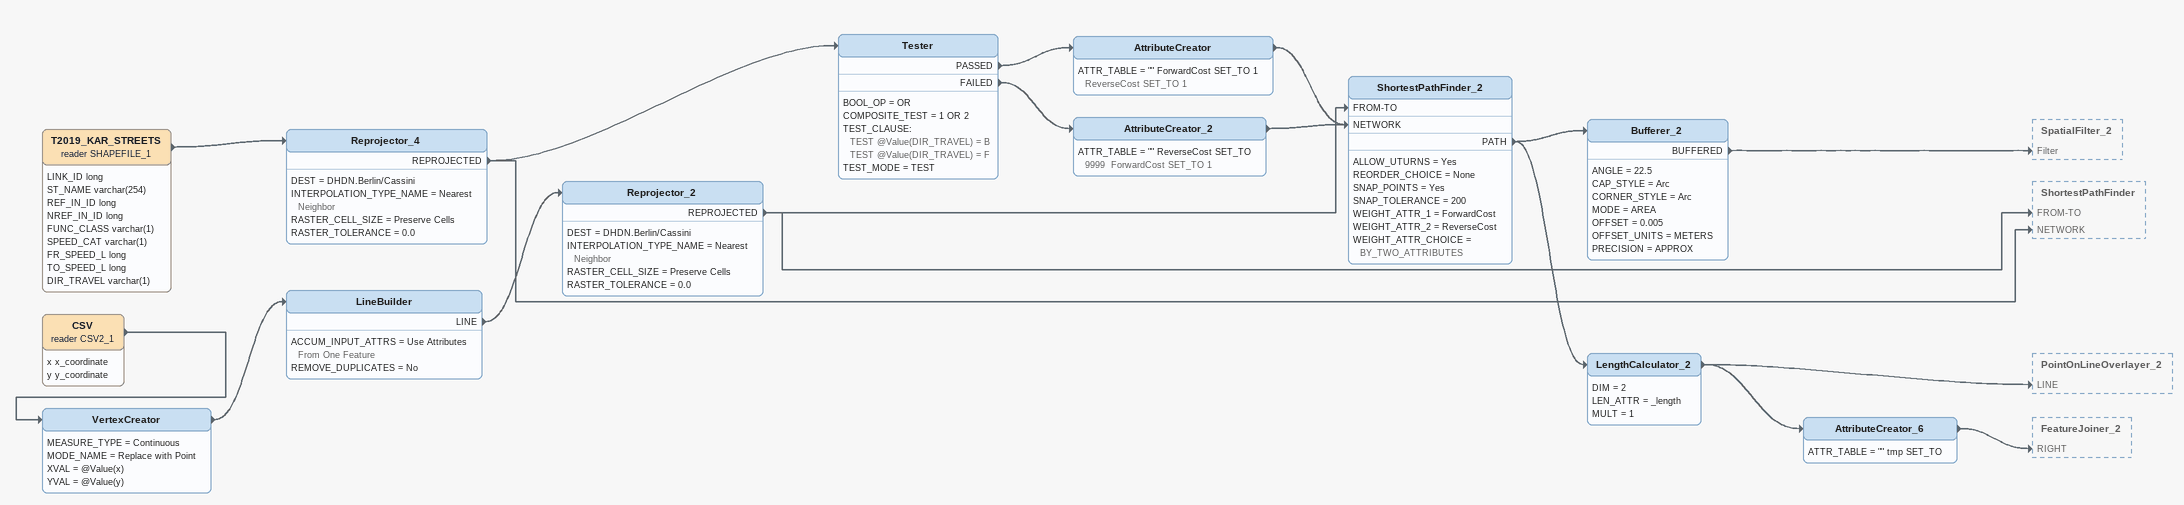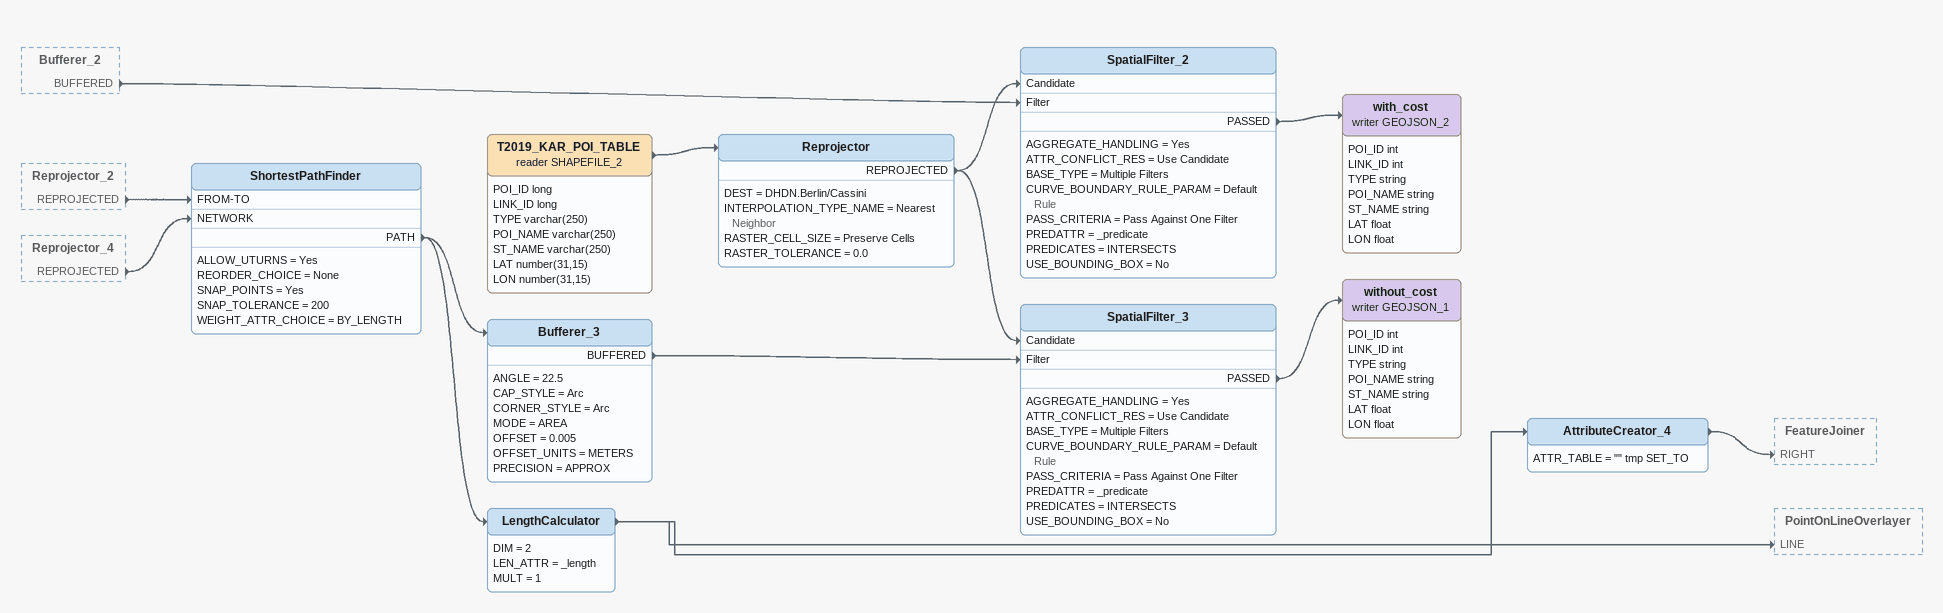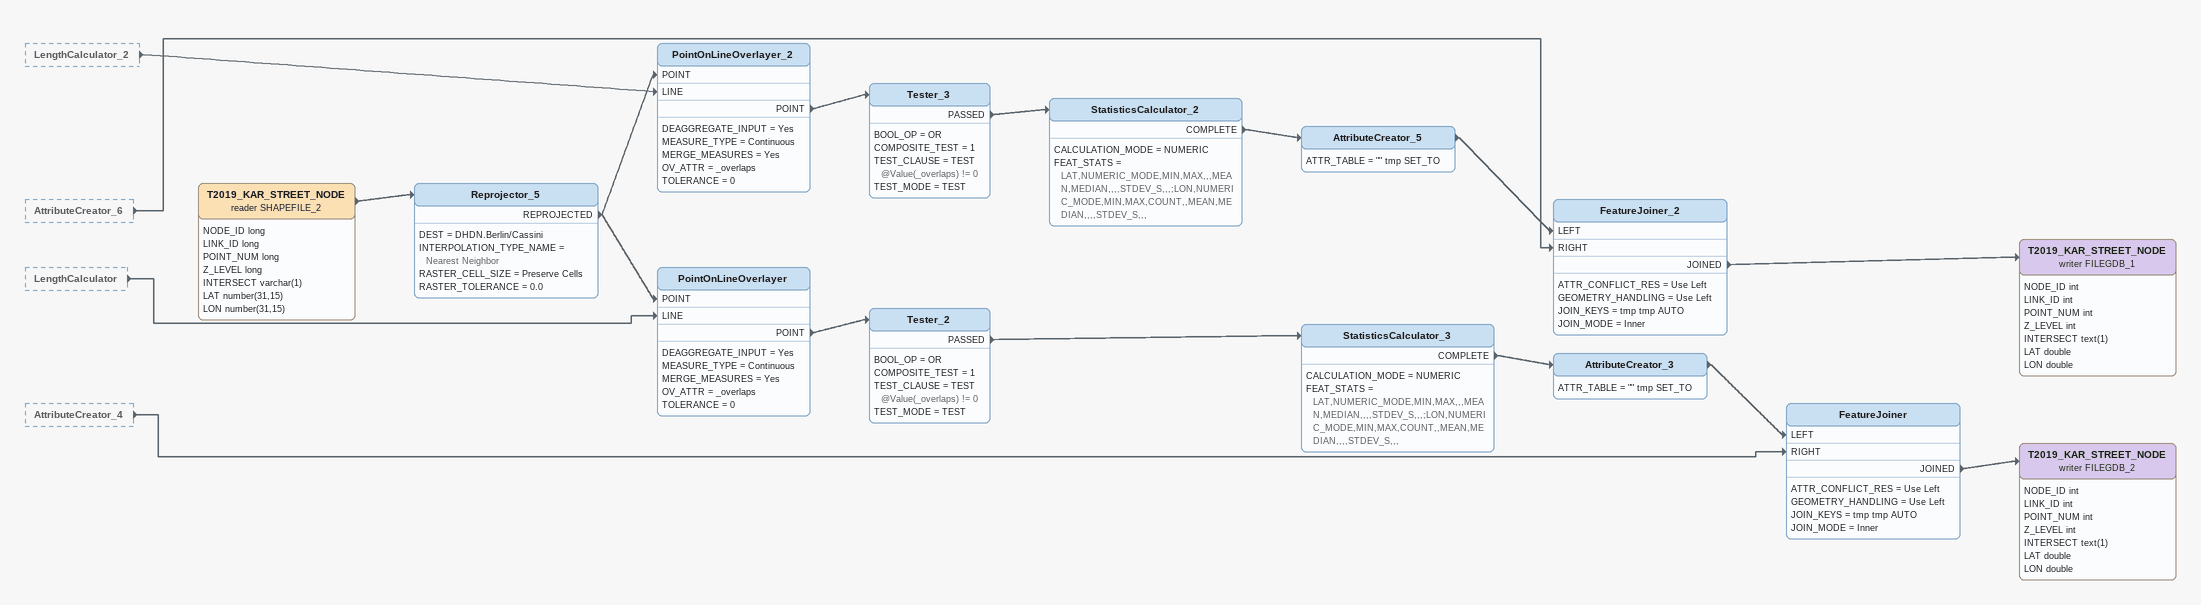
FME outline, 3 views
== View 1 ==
T2019_KAR_STREETS (reader SHAPEFILE_1)
    attributes: LINK_ID long, ST_NAME varchar(254), REF_IN_ID long, NREF_IN_ID long, FUNC_CLASS varchar(1), SPEED_CAT varchar(1), FR_SPEED_L long, TO_SPEED_L long, DIR_TRAVEL varchar(1)
    -> Reprojector_4
Reprojector_4
    DEST = DHDN.Berlin/Cassini
    INTERPOLATION_TYPE_NAME = Nearest Neighbor
    RASTER_CELL_SIZE = Preserve Cells
    RASTER_TOLERANCE = 0.0
    REPROJECTED -> ShortestPathFinder [NETWORK]
    REPROJECTED -> Tester
Tester
    BOOL_OP = OR
    COMPOSITE_TEST = 1 OR 2
    TEST_CLAUSE:
      TEST @Value(DIR_TRAVEL) = B
      TEST @Value(DIR_TRAVEL) = F
    TEST_MODE = TEST
    PASSED -> AttributeCreator
    FAILED -> AttributeCreator_2
AttributeCreator
    ATTR_TABLE = "" ForwardCost SET_TO 1  ReverseCost SET_TO 1
    -> ShortestPathFinder_2 [NETWORK]
AttributeCreator_2
    ATTR_TABLE = "" ReverseCost SET_TO 9999  ForwardCost SET_TO 1
    -> ShortestPathFinder_2 [NETWORK]
CSV (reader CSV2_1)
    attributes: x x_coordinate, y y_coordinate
    -> VertexCreator
VertexCreator
    MEASURE_TYPE = Continuous
    MODE_NAME = Replace with Point
    XVAL = @Value(x)
    YVAL = @Value(y)
    -> LineBuilder
LineBuilder
    ACCUM_INPUT_ATTRS = Use Attributes From One Feature
    REMOVE_DUPLICATES = No
    LINE -> Reprojector_2
Reprojector_2
    DEST = DHDN.Berlin/Cassini
    INTERPOLATION_TYPE_NAME = Nearest Neighbor
    RASTER_CELL_SIZE = Preserve Cells
    RASTER_TOLERANCE = 0.0
    REPROJECTED -> ShortestPathFinder [FROM-TO]
    REPROJECTED -> ShortestPathFinder_2 [FROM-TO]
ShortestPathFinder_2
    ALLOW_UTURNS = Yes
    REORDER_CHOICE = None
    SNAP_POINTS = Yes
    SNAP_TOLERANCE = 200
    WEIGHT_ATTR_1 = ForwardCost
    WEIGHT_ATTR_2 = ReverseCost
    WEIGHT_ATTR_CHOICE = BY_TWO_ATTRIBUTES
    PATH -> Bufferer_2
    PATH -> LengthCalculator_2
Bufferer_2
    ANGLE = 22.5
    CAP_STYLE = Arc
    CORNER_STYLE = Arc
    MODE = AREA
    OFFSET = 0.005
    OFFSET_UNITS = METERS
    PRECISION = APPROX
    BUFFERED -> SpatialFilter_2 [Filter]
LengthCalculator_2
    DIM = 2
    LEN_ATTR = _length
    MULT = 1
    -> PointOnLineOverlayer_2 [LINE]
    -> AttributeCreator_6
AttributeCreator_6
    ATTR_TABLE = "" tmp SET_TO
    -> FeatureJoiner_2 [RIGHT]

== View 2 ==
Bufferer_2 [outside]
    BUFFERED -> SpatialFilter_2 [Filter]
Reprojector_2 [outside]
    REPROJECTED -> ShortestPathFinder [FROM-TO]
Reprojector_4 [outside]
    REPROJECTED -> ShortestPathFinder [NETWORK]
ShortestPathFinder
    ALLOW_UTURNS = Yes
    REORDER_CHOICE = None
    SNAP_POINTS = Yes
    SNAP_TOLERANCE = 200
    WEIGHT_ATTR_CHOICE = BY_LENGTH
    PATH -> Bufferer_3
    PATH -> LengthCalculator
Bufferer_3
    ANGLE = 22.5
    CAP_STYLE = Arc
    CORNER_STYLE = Arc
    MODE = AREA
    OFFSET = 0.005
    OFFSET_UNITS = METERS
    PRECISION = APPROX
    BUFFERED -> SpatialFilter_3 [Filter]
LengthCalculator
    DIM = 2
    LEN_ATTR = _length
    MULT = 1
    -> PointOnLineOverlayer [LINE]
    -> AttributeCreator_4
AttributeCreator_4
    ATTR_TABLE = "" tmp SET_TO
    -> FeatureJoiner [RIGHT]
T2019_KAR_POI_TABLE (reader SHAPEFILE_2)
    attributes: POI_ID long, LINK_ID long, TYPE varchar(250), POI_NAME varchar(250), ST_NAME varchar(250), LAT number(31,15), LON number(31,15)
    -> Reprojector
Reprojector
    DEST = DHDN.Berlin/Cassini
    INTERPOLATION_TYPE_NAME = Nearest Neighbor
    RASTER_CELL_SIZE = Preserve Cells
    RASTER_TOLERANCE = 0.0
    REPROJECTED -> SpatialFilter_2 [Candidate]
    REPROJECTED -> SpatialFilter_3 [Candidate]
SpatialFilter_2
    AGGREGATE_HANDLING = Yes
    ATTR_CONFLICT_RES = Use Candidate
    BASE_TYPE = Multiple Filters
    CURVE_BOUNDARY_RULE_PARAM = Default Rule
    PASS_CRITERIA = Pass Against One Filter
    PREDATTR = _predicate
    PREDICATES = INTERSECTS
    USE_BOUNDING_BOX = No
    PASSED -> with_cost (writer GEOJSON_2)
with_cost (writer GEOJSON_2)
    attributes: POI_ID int, LINK_ID int, TYPE string, POI_NAME string, ST_NAME string, LAT float, LON float
SpatialFilter_3
    AGGREGATE_HANDLING = Yes
    ATTR_CONFLICT_RES = Use Candidate
    BASE_TYPE = Multiple Filters
    CURVE_BOUNDARY_RULE_PARAM = Default Rule
    PASS_CRITERIA = Pass Against One Filter
    PREDATTR = _predicate
    PREDICATES = INTERSECTS
    USE_BOUNDING_BOX = No
    PASSED -> without_cost (writer GEOJSON_1)
without_cost (writer GEOJSON_1)
    attributes: POI_ID int, LINK_ID int, TYPE string, POI_NAME string, ST_NAME string, LAT float, LON float

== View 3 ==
LengthCalculator_2 [outside]
    -> PointOnLineOverlayer_2 [LINE]
AttributeCreator_6 [outside]
    -> FeatureJoiner_2 [RIGHT]
LengthCalculator [outside]
    -> PointOnLineOverlayer [LINE]
AttributeCreator_4 [outside]
    -> FeatureJoiner [RIGHT]
T2019_KAR_STREET_NODE (reader SHAPEFILE_2)
    attributes: NODE_ID long, LINK_ID long, POINT_NUM long, Z_LEVEL long, INTERSECT varchar(1), LAT number(31,15), LON number(31,15)
    -> Reprojector_5
Reprojector_5
    DEST = DHDN.Berlin/Cassini
    INTERPOLATION_TYPE_NAME = Nearest Neighbor
    RASTER_CELL_SIZE = Preserve Cells
    RASTER_TOLERANCE = 0.0
    REPROJECTED -> PointOnLineOverlayer [POINT]
    REPROJECTED -> PointOnLineOverlayer_2 [POINT]
PointOnLineOverlayer_2
    DEAGGREGATE_INPUT = Yes
    MEASURE_TYPE = Continuous
    MERGE_MEASURES = Yes
    OV_ATTR = _overlaps
    TOLERANCE = 0
    POINT -> Tester_3
Tester_3
    BOOL_OP = OR
    COMPOSITE_TEST = 1
    TEST_CLAUSE = TEST @Value(_overlaps) != 0
    TEST_MODE = TEST
    PASSED -> StatisticsCalculator_2
StatisticsCalculator_2
    CALCULATION_MODE = NUMERIC
    FEAT_STATS = LAT,NUMERIC_MODE,MIN,MAX,,,MEAN,MEDIAN,,,,STDEV_S,,,;LON,NUMERIC_MODE,MIN,MAX,COUNT,,MEAN,MEDIAN,,,,STDEV_S,,,
    COMPLETE -> AttributeCreator_5
AttributeCreator_5
    ATTR_TABLE = "" tmp SET_TO
    -> FeatureJoiner_2 [LEFT]
FeatureJoiner_2
    ATTR_CONFLICT_RES = Use Left
    GEOMETRY_HANDLING = Use Left
    JOIN_KEYS = tmp tmp AUTO
    JOIN_MODE = Inner
    JOINED -> T2019_KAR_STREET_NODE (writer FILEGDB_1)
T2019_KAR_STREET_NODE (writer FILEGDB_1)
    attributes: NODE_ID int, LINK_ID int, POINT_NUM int, Z_LEVEL int, INTERSECT text(1), LAT double, LON double
PointOnLineOverlayer
    DEAGGREGATE_INPUT = Yes
    MEASURE_TYPE = Continuous
    MERGE_MEASURES = Yes
    OV_ATTR = _overlaps
    TOLERANCE = 0
    POINT -> Tester_2
Tester_2
    BOOL_OP = OR
    COMPOSITE_TEST = 1
    TEST_CLAUSE = TEST @Value(_overlaps) != 0
    TEST_MODE = TEST
    PASSED -> StatisticsCalculator_3
StatisticsCalculator_3
    CALCULATION_MODE = NUMERIC
    FEAT_STATS = LAT,NUMERIC_MODE,MIN,MAX,,,MEAN,MEDIAN,,,,STDEV_S,,,;LON,NUMERIC_MODE,MIN,MAX,COUNT,,MEAN,MEDIAN,,,,STDEV_S,,,
    COMPLETE -> AttributeCreator_3
AttributeCreator_3
    ATTR_TABLE = "" tmp SET_TO
    -> FeatureJoiner [LEFT]
FeatureJoiner
    ATTR_CONFLICT_RES = Use Left
    GEOMETRY_HANDLING = Use Left
    JOIN_KEYS = tmp tmp AUTO
    JOIN_MODE = Inner
    JOINED -> T2019_KAR_STREET_NODE (writer FILEGDB_2)
T2019_KAR_STREET_NODE (writer FILEGDB_2)
    attributes: NODE_ID int, LINK_ID int, POINT_NUM int, Z_LEVEL int, INTERSECT text(1), LAT double, LON double
